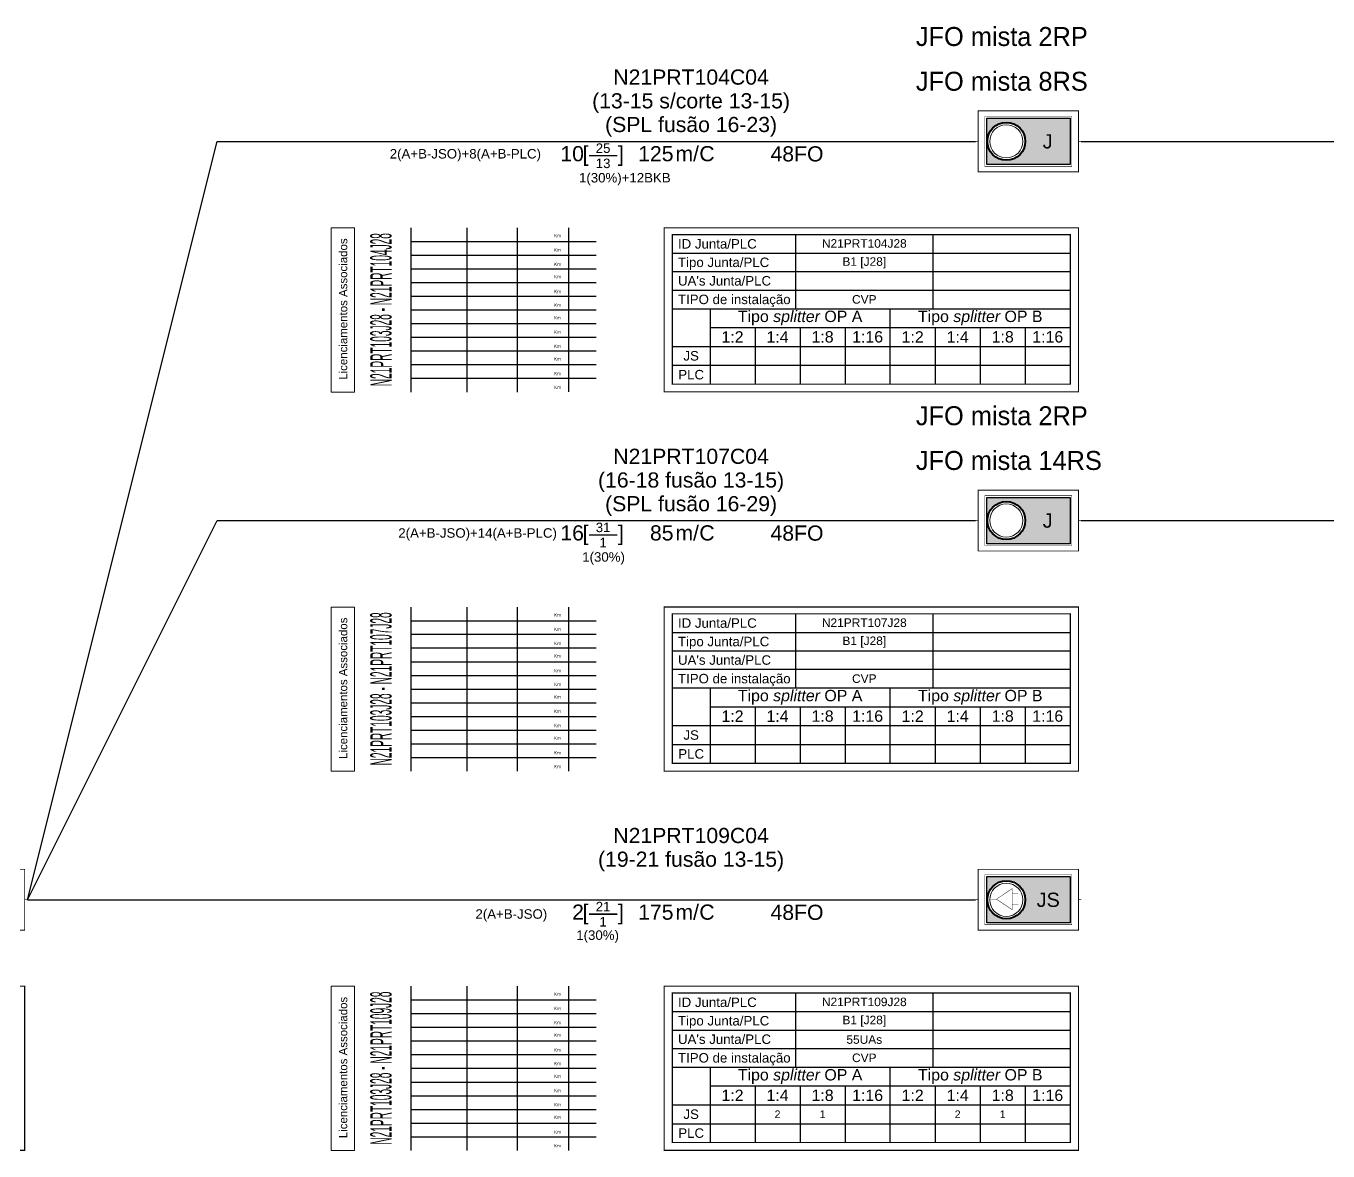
# Model space of a CAD drawing. Header units: metres. Extents: x 288 to 1034, y 827 to 7702.
# Drawn here: x 477.7 to 615, y 7583.1 to 7701.7 of the extents above; entities that cross this region are included whole.
import ezdxf
from ezdxf.enums import TextEntityAlignment as Align

# ---------------------------------------------------------------- set-up
doc = ezdxf.new("R2010")
doc.units = ezdxf.units.M
doc.header["$MEASUREMENT"] = 0
doc.set_wipeout_variables(frame=1)
for name, color, linetype in [('3-PROJ_FTTH_CABO', 7, 'Continuous'), ('3-PROJ_FTTH_JUNTA', 7, 'Continuous'), ('3-PROJ_FTTH_LICENCIAMENTOS', 7, 'Continuous'), ('Ajusa STCE', 7, 'Continuous')]:
    doc.layers.add(name, color=color, linetype=linetype)
doc.styles.add('ARIAL', font='')
doc.styles.get('ARIAL').set_extended_font_data('Arial')

# ---------------------------------------------------------------- blocks, each defined once
blk = doc.blocks.new('*U6')
blk.add_hatch(color=31).paths.add_polyline_path([(9.97, -2.44), (1.18, -2.44), (1.18, 2.44), (9.97, 2.44)])
at = {"color": 7}
for points, const_width in [([(10.86, -3.21), (0.29, -3.21), (0.29, 3.21), (10.86, 3.21)], 0.0929), ([(10.17, -2.63), (0.99, -2.63), (0.99, 2.63), (10.17, 2.63)], 0.0465)]:
    blk.add_lwpolyline(points, close=True, dxfattribs=dict(at, const_width=const_width))
at = {"color": 31}
blk.add_lwpolyline([(9.97, -2.44), (1.18, -2.44), (1.18, 2.44), (9.97, 2.44)], close=True, dxfattribs=at)
at = {"color": 7}
for points, const_width in [([(0.29, 0), (0, 0)], 0.0743), ([(11.15, 0), (10.86, 0)], 0.0743), ([(-40.78, -1.52), (-37.77, -1.52)], 0.15)]:
    blk.add_lwpolyline(points, dxfattribs=dict(at, const_width=const_width))
at = {"color": 7, "ltscale": 0.001}
blk.add_lwpolyline([(10.86, -9.12, 0.12, 0.12, 0), (10.86, -9.12, 0.12, 0.12, 0), (-32.84, -9.12, 0.12, 0.12, 0), (-32.84, -26.43, 0.12, 0.12, 0), (10.86, -26.43, 0.12, 0.12, 0), (10.86, -26.43, 0.12, 0.12, 0), (10.86, -9.12, 0, 0, 0)], format="xyseb", dxfattribs=at)
at = {"color": 7, "ltscale": 0.001, "const_width": 0.12}
blk.add_lwpolyline([(10, -25.61), (10, -25.61), (-31.98, -25.61), (-31.98, -9.84), (10, -9.84), (10, -9.84)], close=True, dxfattribs=at)
at = {"color": 7}
for points in [[(-18.98, -9.84), (-18.98, -17.65)], [(-4.49, -9.84), (-4.49, -17.65)], [(-31.98, -11.79), (10, -11.79)], [(-31.98, -13.74), (10, -13.74)], [(-31.98, -15.69), (10, -15.69)], [(-31.98, -17.65), (10, -17.65)], [(-28, -17.65), (-28, -25.61)], [(-9, -25.61), (-9, -17.65)], [(-28, -19.64), (10, -19.64)], [(-23.25, -19.64), (-23.25, -25.61)], [(-18.5, -19.64), (-18.5, -25.61)], [(-13.75, -19.64), (-13.75, -25.61)], [(-4.25, -19.64), (-4.25, -25.61)], [(0.5, -19.64), (0.5, -25.61)], [(5.25, -19.64), (5.25, -25.61)], [(-31.98, -21.63), (10, -21.63)], [(-31.98, -23.62), (10, -23.62)], [(-31.98, -23.62), (-13.57, -23.62), (10, -23.62)]]:
    blk.add_lwpolyline(points, dxfattribs=at)
at = {"color": 7, "style": 'ARIAL'}
for s, height, p in [('J', 1.5, (7.61, 0)), ('JS', 1, (-29.99, -22.62)), ('PLC', 1, (-29.99, -24.61))]:
    blk.add_text(s, height=height, dxfattribs=at).set_placement(p, align=Align.MIDDLE_CENTER)
blk.add_text('[     ]  ', height=1.6, dxfattribs=at).set_placement((-35.85, -0.5), align=Align.TOP_RIGHT)
for s, p in [('ID Junta/PLC', (-31.38, -10.81)), ('Tipo Junta/PLC', (-31.38, -12.76)), ("UA's Junta/PLC", (-31.38, -14.71)), ('TIPO de instalação', (-31.38, -16.67))]:
    blk.add_text(s, height=1, dxfattribs=at).set_placement(p, align=Align.MIDDLE_LEFT)
at = {"insert": (-31.65, -0.5), "char_height": 1.6, "width": 2.8224, "attachment_point": 1, "style": 'ARIAL'}
blk.add_mtext('m/', dxfattribs=at)
at = {"color": 7, "ltscale": 0.001, "char_height": 1.2, "attachment_point": 5, "style": 'ARIAL'}
for s, insert, width in [('{\\C114;Tipo \\fArial|b0|i1|c0|p34;splitter\\fArial|b0|i0|c0|p34; OP A}', (-18.5, -18.64), 14.6912), ('{\\C10;Tipo \\fArial|b0|i1|c0|p34;splitter\\fArial|b0|i0|c0|p34; OP B}', (0.5, -18.64), 14.6912), ('{\\C114;1:2}', (-25.63, -20.63), 4.1115), ('{\\C114;1:4}', (-20.88, -20.63), 4.1115), ('{\\C114;1:8}', (-16.13, -20.63), 4.1115), ('{\\C114;1:16}', (-11.38, -20.63), 4.1115), ('{\\C10;1:2}', (-6.63, -20.63), 4.1115), ('{\\C10;1:4}', (-1.88, -20.63), 4.1115), ('{\\C10;1:8}', (2.87, -20.63), 4.1115), ('{\\C10;1:16}', (7.62, -20.63), 4.1115)]:
    blk.add_mtext(s, dxfattribs=dict(at, insert=insert, width=width))
at = {"color": 7, "style": 'ARIAL'}
for tag, p in [('ID_CABO', (-30, 5.5)), ('ID_CABO2', (-30, 3)), ('ID_CABO3', (-30, 0.5))]:
    blk.add_attdef(tag, text='', height=1.6, dxfattribs=at).set_placement(p, align=Align.BOTTOM_CENTER)
at = {"color": 7, "lineweight": 0, "style": 'ARIAL'}
blk.add_attdef('FO_ACTIVAS', text='', height=1.6, dxfattribs=at).set_placement((-41.3, -0.5), align=Align.TOP_RIGHT)
for tag, height, p in [('FO_MORTAS', 1, (-39.28, -0.72)), ('FO_RESERVA', 1, (-39.28, -2.32)), ('JUNTA', 0.9, (-11.73, -10.77)), ('TIPO_JUNTA', 0.9, (-11.73, -12.68)), ('INSTALACAO', 0.9, (-11.73, -16.67)), ('NPOL_CVP', 0.9, (2.75, -16.66))]:
    blk.add_attdef(tag, text='', height=height, dxfattribs=at).set_placement(p, align=Align.MIDDLE_CENTER)
at = {"color": 7, "style": 'ARIAL'}
blk.add_attdef('METROS', text='', height=1.6, dxfattribs=at).set_placement((-31.85, -0.5), align=Align.TOP_RIGHT)
for tag, p in [('TIPO_INSTALACAO', (-29.13, -0.5)), ('CAPACIDADE', (-21.62, -0.52))]:
    blk.add_attdef(tag, text='', height=1.6, dxfattribs=at).set_placement(p, align=Align.TOP_LEFT)
at = {"color": 5, "lineweight": 0, "style": 'ARIAL'}
blk.add_attdef('FO_RTR+BKB', text='', height=0.8, dxfattribs=at).set_placement((12.07, -1.2), align=Align.MIDDLE_LEFT)
at = {"color": 4, "lineweight": 0, "style": 'ARIAL'}
blk.add_attdef('ALOCAÇÃO_RDP', text='', height=0.8, dxfattribs=at).set_placement((-0.91, -2.81), align=Align.MIDDLE_RIGHT)
blk.add_attdef('FO_RDP', text='', height=0.8, dxfattribs=at).set_placement((12.06, -2.81), align=Align.MIDDLE_LEFT)
at = {"color": 1, "lineweight": 0, "style": 'ARIAL'}
blk.add_attdef('ALOCAÇÃO_RDS', text='', height=0.8, dxfattribs=at).set_placement((-0.89, -4.35), align=Align.MIDDLE_RIGHT)
blk.add_attdef('FO_RDS', text='', height=0.8, dxfattribs=at).set_placement((12.09, -4.35), align=Align.MIDDLE_LEFT)
at = {"color": 7, "lineweight": 0, "style": 'ARIAL'}
blk.add_attdef('MORADA', text='', height=0.75, dxfattribs=at).set_placement((10.86, -7.21), align=Align.MIDDLE_RIGHT)
at = {"color": 114, "style": 'ARIAL'}
for tag, p in [('(J)1:2_A', (-25.63, -22.62)), ('(J)1:4_A', (-20.88, -22.62)), ('(J)1:8_A', (-16.13, -22.62)), ('(J)1:16_A', (-11.38, -22.62)), ('(P)1:2_A', (-25.63, -24.61)), ('(P)1:4_A', (-20.88, -24.61)), ('(P)1:8_A', (-16.13, -24.61)), ('(P)1:16_A', (-11.38, -24.61))]:
    blk.add_attdef(tag, text='', height=0.8, dxfattribs=at).set_placement(p, align=Align.MIDDLE_CENTER)
at = {"color": 10, "style": 'ARIAL'}
for tag, p in [('(J)1:2_B', (-6.63, -22.62)), ('(J)1:4_B', (-1.88, -22.62)), ('(J)1:8_B', (2.87, -22.62)), ('(J)1:16_B', (7.62, -22.62)), ('(P)1:2_B', (-6.63, -24.61)), ('(P)1:4_B', (-1.88, -24.61)), ('(P)1:8_B', (2.87, -24.61)), ('(P)1:16_B', (7.62, -24.61))]:
    blk.add_attdef(tag, text='', height=0.8, dxfattribs=at).set_placement(p, align=Align.MIDDLE_CENTER)
at = {"color": 7, "lineweight": 0}
blk.add_wipeout([(3.7, -1.95), (3.43, -1.99), (3.09, -2), (2.79, -1.95), (2.57, -1.88), (2.34, -1.78), (2.03, -1.59), (1.77, -1.34), (1.58, -1.1), (1.47, -0.92), (1.35, -0.61), (1.28, -0.33), (1.25, 0), (1.3, 0.42), (1.38, 0.7), (1.51, 0.98), (1.63, 1.17), (1.83, 1.4), (1.98, 1.55), (2.18, 1.69), (2.4, 1.81), (2.69, 1.92), (2.92, 1.97), (3.27, 2), (3.51, 1.99), (3.73, 1.94), (3.98, 1.87), (4.15, 1.79), (4.31, 1.7), (4.51, 1.56), (4.66, 1.42), (4.79, 1.28), (4.96, 1.05), (5.05, 0.88), (5.15, 0.64), (5.21, 0.41), (5.25, 0.11), (5.23, -0.32), (5.19, -0.52), (5.11, -0.74), (4.96, -1.04), (4.78, -1.3), (4.57, -1.51), (4.25, -1.74), (3.96, -1.87)], dxfattribs=at)
at = {"color": 7, "lineweight": 40}
blk.add_circle((3.25, 0), 2, dxfattribs=at)
at = {"color": 7, "lineweight": 0}
blk.add_circle((3.25, 0), 1.75, dxfattribs=at)
blk.add_circle((3.25, 0), 1.75, dxfattribs=at)
blk = doc.blocks.new('Troço Sinoptico')
at = {"color": 7, "lineweight": 0, "style": 'ARIAL'}
for tag, p in [('D1', (-16.57, -9.75)), ('T1', (-10.78, -9.77)), ('E1', (-1.22, -9.77)), ('D2', (-16.57, -11.26))]:
    blk.add_attdef(tag, text='', height=0.631, dxfattribs=at).set_placement(p, align=Align.MIDDLE_CENTER)
blk.add_attdef('XXX1', text='', height=0.631, dxfattribs=at).set_placement((-4.58, -9.81), align=Align.MIDDLE_RIGHT)
at = {"color": 7, "lineweight": 0, "style": 'ARIAL', "flags": 1}
blk.add_attdef('ID', text='', height=0.631, dxfattribs=at).set_placement((-13.98, -27.67), align=Align.MIDDLE_CENTER)
at = {"layer": 'Defpoints', "flags": 1}
blk.add_attdef('TROCO', (-28.25, -8.29), '', height=2.16, dxfattribs=at)
at = {"color": 7}
blk.add_wipeout([(-27.96, -26.44), (-27.96, -9.12), (0, -9.12), (0, -26.43)], dxfattribs=at)
at = {"color": 7, "lineweight": 0}
blk.add_lwpolyline([(-27.96, -26.44), (-25.49, -26.44), (-25.49, -9.12), (-27.96, -9.12)], close=True, dxfattribs=at)
at = {"color": 7}
for points in [[(-19.54, -9.12), (-19.54, -26.44)], [(-13.66, -9.12), (-13.66, -17.78)], [(-8.33, -9.12), (-8.33, -17.78)], [(-2.94, -9.12), (-2.94, -17.77)], [(-19.54, -10.56), (0, -10.56)], [(-19.54, -12), (0, -12)], [(-19.54, -13.44), (0, -13.44)], [(-19.54, -14.89), (0, -14.89)], [(-19.54, -16.33), (0, -16.33)], [(-19.54, -17.77), (0, -17.77)], [(-13.66, -17.78), (-13.66, -26.44)], [(-8.33, -17.78), (-8.33, -26.44)], [(-2.94, -17.78), (-2.94, -26.43)], [(-19.54, -19.23), (0, -19.23)], [(-19.54, -20.67), (0, -20.67)], [(-19.54, -22.11), (0, -22.11)], [(-19.54, -23.55), (0, -23.55)], [(-19.54, -24.99), (0, -24.99)]]:
    blk.add_lwpolyline(points, dxfattribs=at)
at = {"color": 7, "lineweight": 0, "true_color": 0xffffff, "insert": (-26.69, -17.69), "char_height": 0.865, "width": 17.7947, "attachment_point": 5, "rotation": 90, "style": 'ARIAL'}
blk.add_mtext('Licenciamentos Associados', dxfattribs=at)
at = {"color": 7, "lineweight": 0, "char_height": 0.355, "width": 6.2282, "attachment_point": 2, "style": 'ARIAL'}
for insert in [(-4.09, -9.77), (-4.1, -11.28), (-4.09, -12.78), (-4.09, -14.1), (-4.09, -15.66), (-4.09, -17.1), (-4.1, -18.43), (-4.1, -19.94), (-4.1, -21.44), (-4.1, -22.77), (-4.09, -24.32), (-4.09, -25.77)]:
    blk.add_mtext('Km', dxfattribs=dict(at, insert=insert))
at = {"color": 7, "lineweight": 0, "style": 'ARIAL', "width": 0.580821}
blk.add_attdef('ORIGEM-DESTINO', text='', height=2.25, rotation=90, dxfattribs=at).set_placement((-21.59, -25.83), (-21.59, -9.68), align=Align.FIT)
at = {"color": 7, "lineweight": 0, "style": 'ARIAL'}
for tag, p in [('T2', (-10.78, -11.28)), ('E2', (-1.22, -11.3)), ('D3', (-16.57, -12.76)), ('T3', (-10.78, -12.77)), ('E3', (-1.22, -12.78)), ('D4', (-16.57, -14.09)), ('T4', (-10.78, -14.1)), ('E4', (-1.22, -14.1)), ('D5', (-16.57, -15.64)), ('T5', (-10.78, -15.65)), ('E5', (-1.22, -15.65)), ('D6', (-16.57, -17.08)), ('T6', (-10.78, -17.09)), ('E6', (-1.22, -17.09)), ('D7', (-16.57, -18.42)), ('T7', (-10.78, -18.43)), ('E7', (-1.22, -18.43)), ('D8', (-16.57, -19.93)), ('T8', (-10.79, -19.94)), ('E8', (-1.22, -19.97)), ('D9', (-16.57, -21.42)), ('T9', (-10.79, -21.44)), ('E9', (-1.22, -21.45)), ('D10', (-16.57, -22.75)), ('T10', (-10.78, -22.77)), ('E10', (-1.22, -22.77)), ('D11', (-16.57, -24.3)), ('T11', (-10.79, -24.31)), ('E11', (-1.22, -24.31)), ('D12', (-16.57, -25.74)), ('T12', (-10.79, -25.76)), ('E12', (-1.22, -25.76))]:
    blk.add_attdef(tag, text='', height=0.631, dxfattribs=at).set_placement(p, align=Align.MIDDLE_CENTER)
for tag, p in [('XXX2', (-4.59, -11.32)), ('XXX3', (-4.58, -12.81)), ('XXX4', (-4.59, -14.14)), ('XXX5', (-4.58, -15.69)), ('XXX6', (-4.58, -17.13)), ('XXX7', (-4.59, -18.47)), ('XXX8', (-4.59, -19.98)), ('XXX9', (-4.59, -21.48)), ('XXX10', (-4.59, -22.81)), ('XXX11', (-4.58, -24.35)), ('XXX12', (-4.58, -25.8))]:
    blk.add_attdef(tag, text='', height=0.631, dxfattribs=at).set_placement(p, align=Align.MIDDLE_RIGHT)
at = {"layer": 'Defpoints', "flags": 1}
blk.add_attdef('GAMA', (-13.98, -8.55), '', height=2.16, dxfattribs=at)
blk = doc.blocks.new('*U45')
blk.add_hatch(color=31).paths.add_polyline_path([(9.97, -2.44), (1.18, -2.44), (1.18, 2.44), (9.97, 2.44)])
at = {"color": 7}
for points, const_width in [([(10.86, -3.21), (0.29, -3.21), (0.29, 3.21), (10.86, 3.21)], 0.0929), ([(10.17, -2.63), (0.99, -2.63), (0.99, 2.63), (10.17, 2.63)], 0.0465)]:
    blk.add_lwpolyline(points, close=True, dxfattribs=dict(at, const_width=const_width))
at = {"color": 31}
blk.add_lwpolyline([(9.97, -2.44), (1.18, -2.44), (1.18, 2.44), (9.97, 2.44)], close=True, dxfattribs=at)
at = {"color": 7}
for points, const_width in [([(0.29, 0), (0, 0)], 0.0743), ([(11.15, 0), (10.86, 0)], 0.0743), ([(-40.78, -1.52), (-37.77, -1.52)], 0.15)]:
    blk.add_lwpolyline(points, dxfattribs=dict(at, const_width=const_width))
at = {"color": 7, "ltscale": 0.001}
blk.add_lwpolyline([(10.86, -9.12, 0.12, 0.12, 0), (10.86, -9.12, 0.12, 0.12, 0), (-32.84, -9.12, 0.12, 0.12, 0), (-32.84, -26.43, 0.12, 0.12, 0), (10.86, -26.43, 0.12, 0.12, 0), (10.86, -26.43, 0.12, 0.12, 0), (10.86, -9.12, 0, 0, 0)], format="xyseb", dxfattribs=at)
at = {"color": 7, "ltscale": 0.001, "const_width": 0.12}
blk.add_lwpolyline([(10, -25.61), (10, -25.61), (-31.98, -25.61), (-31.98, -9.84), (10, -9.84), (10, -9.84)], close=True, dxfattribs=at)
at = {"color": 7}
for points in [[(-18.98, -9.84), (-18.98, -17.65)], [(-4.49, -9.84), (-4.49, -17.65)], [(-31.98, -11.79), (10, -11.79)], [(-31.98, -13.74), (10, -13.74)], [(-31.98, -15.69), (10, -15.69)], [(-31.98, -17.65), (10, -17.65)], [(-28, -17.65), (-28, -25.61)], [(-9, -25.61), (-9, -17.65)], [(-28, -19.64), (10, -19.64)], [(-23.25, -19.64), (-23.25, -25.61)], [(-18.5, -19.64), (-18.5, -25.61)], [(-13.75, -19.64), (-13.75, -25.61)], [(-4.25, -19.64), (-4.25, -25.61)], [(0.5, -19.64), (0.5, -25.61)], [(5.25, -19.64), (5.25, -25.61)], [(-31.98, -21.63), (10, -21.63)], [(-31.98, -23.62), (10, -23.62)], [(-31.98, -23.62), (-13.57, -23.62), (10, -23.62)]]:
    blk.add_lwpolyline(points, dxfattribs=at)
at = {"color": 7, "style": 'ARIAL'}
for s, height, p in [('JS', 1.5, (7.67, 0)), ('JS', 1, (-29.99, -22.62)), ('PLC', 1, (-29.99, -24.61))]:
    blk.add_text(s, height=height, dxfattribs=at).set_placement(p, align=Align.MIDDLE_CENTER)
blk.add_text('[     ]  ', height=1.6, dxfattribs=at).set_placement((-35.85, -0.5), align=Align.TOP_RIGHT)
for s, p in [('ID Junta/PLC', (-31.38, -10.81)), ('Tipo Junta/PLC', (-31.38, -12.76)), ("UA's Junta/PLC", (-31.38, -14.71)), ('TIPO de instalação', (-31.38, -16.67))]:
    blk.add_text(s, height=1, dxfattribs=at).set_placement(p, align=Align.MIDDLE_LEFT)
at = {"insert": (-31.65, -0.5), "char_height": 1.6, "width": 2.8224, "attachment_point": 1, "style": 'ARIAL'}
blk.add_mtext('m/', dxfattribs=at)
at = {"color": 7, "ltscale": 0.001, "char_height": 1.2, "attachment_point": 5, "style": 'ARIAL'}
for s, insert, width in [('{\\C114;Tipo \\fArial|b0|i1|c0|p34;splitter\\fArial|b0|i0|c0|p34; OP A}', (-18.5, -18.64), 14.6912), ('{\\C10;Tipo \\fArial|b0|i1|c0|p34;splitter\\fArial|b0|i0|c0|p34; OP B}', (0.5, -18.64), 14.6912), ('{\\C114;1:2}', (-25.63, -20.63), 4.1115), ('{\\C114;1:4}', (-20.88, -20.63), 4.1115), ('{\\C114;1:8}', (-16.13, -20.63), 4.1115), ('{\\C114;1:16}', (-11.38, -20.63), 4.1115), ('{\\C10;1:2}', (-6.63, -20.63), 4.1115), ('{\\C10;1:4}', (-1.88, -20.63), 4.1115), ('{\\C10;1:8}', (2.87, -20.63), 4.1115), ('{\\C10;1:16}', (7.62, -20.63), 4.1115)]:
    blk.add_mtext(s, dxfattribs=dict(at, insert=insert, width=width))
at = {"color": 7, "style": 'ARIAL'}
for tag, p in [('ID_CABO', (-30, 5.5)), ('ID_CABO2', (-30, 3)), ('ID_CABO3', (-30, 0.5))]:
    blk.add_attdef(tag, text='', height=1.6, dxfattribs=at).set_placement(p, align=Align.BOTTOM_CENTER)
at = {"color": 7, "lineweight": 0, "style": 'ARIAL'}
blk.add_attdef('FO_ACTIVAS', text='', height=1.6, dxfattribs=at).set_placement((-41.3, -0.5), align=Align.TOP_RIGHT)
for tag, height, p in [('FO_MORTAS', 1, (-39.28, -0.72)), ('FO_RESERVA', 1, (-39.28, -2.32)), ('JUNTA', 0.9, (-11.73, -10.77)), ('TIPO_JUNTA', 0.9, (-11.73, -12.68)), ('UA_JUNTA', 0.9, (-11.73, -14.74)), ('INSTALACAO', 0.9, (-11.73, -16.67)), ('NPOL_CVP', 0.9, (2.75, -16.66))]:
    blk.add_attdef(tag, text='', height=height, dxfattribs=at).set_placement(p, align=Align.MIDDLE_CENTER)
at = {"color": 7, "style": 'ARIAL'}
blk.add_attdef('METROS', text='', height=1.6, dxfattribs=at).set_placement((-31.85, -0.5), align=Align.TOP_RIGHT)
for tag, p in [('TIPO_INSTALACAO', (-29.13, -0.5)), ('CAPACIDADE', (-21.62, -0.52))]:
    blk.add_attdef(tag, text='', height=1.6, dxfattribs=at).set_placement(p, align=Align.TOP_LEFT)
at = {"color": 5, "lineweight": 0, "style": 'ARIAL'}
blk.add_attdef('FO_RTR+BKB', text='', height=0.8, dxfattribs=at).set_placement((12.07, -1.2), align=Align.MIDDLE_LEFT)
at = {"color": 4, "lineweight": 0, "style": 'ARIAL'}
blk.add_attdef('ALOCAÇÃO_RDP', text='', height=0.8, dxfattribs=at).set_placement((-0.91, -2.81), align=Align.MIDDLE_RIGHT)
blk.add_attdef('FO_RDP', text='', height=0.8, dxfattribs=at).set_placement((12.06, -2.81), align=Align.MIDDLE_LEFT)
at = {"color": 1, "lineweight": 0, "style": 'ARIAL'}
blk.add_attdef('ALOCAÇÃO_RDS', text='', height=0.8, dxfattribs=at).set_placement((-0.89, -4.35), align=Align.MIDDLE_RIGHT)
blk.add_attdef('FO_RDS', text='', height=0.8, dxfattribs=at).set_placement((12.09, -4.35), align=Align.MIDDLE_LEFT)
at = {"color": 7, "lineweight": 0, "style": 'ARIAL'}
blk.add_attdef('MORADA', text='', height=0.75, dxfattribs=at).set_placement((10.86, -7.21), align=Align.MIDDLE_RIGHT)
at = {"color": 114, "style": 'ARIAL'}
for tag, p in [('(J)1:2_A', (-25.63, -22.62)), ('(J)1:4_A', (-20.88, -22.62)), ('(J)1:8_A', (-16.13, -22.62)), ('(J)1:16_A', (-11.38, -22.62)), ('(P)1:2_A', (-25.63, -24.61)), ('(P)1:4_A', (-20.88, -24.61)), ('(P)1:8_A', (-16.13, -24.61)), ('(P)1:16_A', (-11.38, -24.61))]:
    blk.add_attdef(tag, text='', height=0.8, dxfattribs=at).set_placement(p, align=Align.MIDDLE_CENTER)
at = {"color": 10, "style": 'ARIAL'}
for tag, p in [('(J)1:2_B', (-6.63, -22.62)), ('(J)1:4_B', (-1.88, -22.62)), ('(J)1:8_B', (2.87, -22.62)), ('(J)1:16_B', (7.62, -22.62)), ('(P)1:2_B', (-6.63, -24.61)), ('(P)1:4_B', (-1.88, -24.61)), ('(P)1:8_B', (2.87, -24.61)), ('(P)1:16_B', (7.62, -24.61))]:
    blk.add_attdef(tag, text='', height=0.8, dxfattribs=at).set_placement(p, align=Align.MIDDLE_CENTER)
at = {"color": 7, "lineweight": 0}
blk.add_wipeout([(3.7, -1.95), (3.43, -1.99), (3.09, -2), (2.79, -1.95), (2.57, -1.88), (2.34, -1.78), (2.03, -1.59), (1.77, -1.34), (1.58, -1.1), (1.47, -0.92), (1.35, -0.61), (1.28, -0.33), (1.25, 0), (1.3, 0.42), (1.38, 0.7), (1.51, 0.98), (1.63, 1.17), (1.83, 1.4), (1.98, 1.55), (2.18, 1.69), (2.4, 1.81), (2.69, 1.92), (2.92, 1.97), (3.27, 2), (3.51, 1.99), (3.73, 1.94), (3.98, 1.87), (4.15, 1.79), (4.31, 1.7), (4.51, 1.56), (4.66, 1.42), (4.79, 1.28), (4.96, 1.05), (5.05, 0.88), (5.15, 0.64), (5.21, 0.41), (5.25, 0.11), (5.23, -0.32), (5.19, -0.52), (5.11, -0.74), (4.96, -1.04), (4.78, -1.3), (4.57, -1.51), (4.25, -1.74), (3.96, -1.87)], dxfattribs=at)
at = {"color": 7, "const_width": 0.0465}
for points in [[(1.63, 0.06), (2.2, 0.06)], [(3.87, 0.62), (4.5, 0.62)], [(3.87, -0.49), (4.5, -0.49)]]:
    blk.add_lwpolyline(points, dxfattribs=at)
blk.add_lwpolyline([(2.2, 0.06), (3.87, -1.05), (3.87, 1.18)], close=True, dxfattribs=at)
at = {"color": 7, "lineweight": 40}
blk.add_circle((3.25, 0), 2, dxfattribs=at)
at = {"color": 7, "lineweight": 0}
blk.add_circle((3.25, 0), 1.75, dxfattribs=at)
blk.add_circle((3.25, 0), 1.75, dxfattribs=at)
blk = doc.blocks.new('*U46')
blk.add_hatch(color=31).paths.add_polyline_path([(9.97, -2.44), (1.18, -2.44), (1.18, 2.44), (9.97, 2.44)])
at = {"color": 7}
for points, const_width in [([(10.86, -3.21), (0.29, -3.21), (0.29, 3.21), (10.86, 3.21)], 0.0929), ([(10.17, -2.63), (0.99, -2.63), (0.99, 2.63), (10.17, 2.63)], 0.0465)]:
    blk.add_lwpolyline(points, close=True, dxfattribs=dict(at, const_width=const_width))
at = {"color": 31}
blk.add_lwpolyline([(9.97, -2.44), (1.18, -2.44), (1.18, 2.44), (9.97, 2.44)], close=True, dxfattribs=at)
at = {"color": 7}
for points, const_width in [([(0.29, 0), (0, 0)], 0.0743), ([(11.15, 0), (10.86, 0)], 0.0743), ([(-40.78, -1.52), (-37.77, -1.52)], 0.15)]:
    blk.add_lwpolyline(points, dxfattribs=dict(at, const_width=const_width))
at = {"color": 7, "ltscale": 0.001}
blk.add_lwpolyline([(10.86, -9.12, 0.12, 0.12, 0), (10.86, -9.12, 0.12, 0.12, 0), (-32.84, -9.12, 0.12, 0.12, 0), (-32.84, -26.43, 0.12, 0.12, 0), (10.86, -26.43, 0.12, 0.12, 0), (10.86, -26.43, 0.12, 0.12, 0), (10.86, -9.12, 0, 0, 0)], format="xyseb", dxfattribs=at)
at = {"color": 7, "ltscale": 0.001, "const_width": 0.12}
blk.add_lwpolyline([(10, -25.61), (10, -25.61), (-31.98, -25.61), (-31.98, -9.84), (10, -9.84), (10, -9.84)], close=True, dxfattribs=at)
at = {"color": 7}
for points in [[(-18.98, -9.84), (-18.98, -17.65)], [(-4.49, -9.84), (-4.49, -17.65)], [(-31.98, -11.79), (10, -11.79)], [(-31.98, -13.74), (10, -13.74)], [(-31.98, -15.69), (10, -15.69)], [(-31.98, -17.65), (10, -17.65)], [(-28, -17.65), (-28, -25.61)], [(-9, -25.61), (-9, -17.65)], [(-28, -19.64), (10, -19.64)], [(-23.25, -19.64), (-23.25, -25.61)], [(-18.5, -19.64), (-18.5, -25.61)], [(-13.75, -19.64), (-13.75, -25.61)], [(-4.25, -19.64), (-4.25, -25.61)], [(0.5, -19.64), (0.5, -25.61)], [(5.25, -19.64), (5.25, -25.61)], [(-31.98, -21.63), (10, -21.63)], [(-31.98, -23.62), (10, -23.62)], [(-31.98, -23.62), (-13.57, -23.62), (10, -23.62)]]:
    blk.add_lwpolyline(points, dxfattribs=at)
at = {"color": 7, "style": 'ARIAL'}
for s, height, p in [('JS', 1.5, (7.67, 0)), ('JS', 1, (-29.99, -22.62)), ('PLC', 1, (-29.99, -24.61))]:
    blk.add_text(s, height=height, dxfattribs=at).set_placement(p, align=Align.MIDDLE_CENTER)
blk.add_text('[     ]  ', height=1.6, dxfattribs=at).set_placement((-35.85, -0.5), align=Align.TOP_RIGHT)
for s, p in [('ID Junta/PLC', (-31.38, -10.81)), ('Tipo Junta/PLC', (-31.38, -12.76)), ("UA's Junta/PLC", (-31.38, -14.71)), ('TIPO de instalação', (-31.38, -16.67))]:
    blk.add_text(s, height=1, dxfattribs=at).set_placement(p, align=Align.MIDDLE_LEFT)
at = {"insert": (-31.65, -0.5), "char_height": 1.6, "width": 2.8224, "attachment_point": 1, "style": 'ARIAL'}
blk.add_mtext('m/', dxfattribs=at)
at = {"color": 7, "ltscale": 0.001, "char_height": 1.2, "attachment_point": 5, "style": 'ARIAL'}
for s, insert, width in [('{\\C114;Tipo \\fArial|b0|i1|c0|p34;splitter\\fArial|b0|i0|c0|p34; OP A}', (-18.5, -18.64), 14.6912), ('{\\C10;Tipo \\fArial|b0|i1|c0|p34;splitter\\fArial|b0|i0|c0|p34; OP B}', (0.5, -18.64), 14.6912), ('{\\C114;1:2}', (-25.63, -20.63), 4.1115), ('{\\C114;1:4}', (-20.88, -20.63), 4.1115), ('{\\C114;1:8}', (-16.13, -20.63), 4.1115), ('{\\C114;1:16}', (-11.38, -20.63), 4.1115), ('{\\C10;1:2}', (-6.63, -20.63), 4.1115), ('{\\C10;1:4}', (-1.88, -20.63), 4.1115), ('{\\C10;1:8}', (2.87, -20.63), 4.1115), ('{\\C10;1:16}', (7.62, -20.63), 4.1115)]:
    blk.add_mtext(s, dxfattribs=dict(at, insert=insert, width=width))
at = {"color": 7, "style": 'ARIAL'}
for tag, p in [('ID_CABO', (-30, 5.5)), ('ID_CABO2', (-30, 3)), ('ID_CABO3', (-30, 0.5))]:
    blk.add_attdef(tag, text='', height=1.6, dxfattribs=at).set_placement(p, align=Align.BOTTOM_CENTER)
at = {"color": 7, "lineweight": 0, "style": 'ARIAL'}
blk.add_attdef('FO_ACTIVAS', text='', height=1.6, dxfattribs=at).set_placement((-41.3, -0.5), align=Align.TOP_RIGHT)
for tag, height, p in [('FO_MORTAS', 1, (-39.28, -0.72)), ('FO_RESERVA', 1, (-39.28, -2.32)), ('JUNTA', 0.9, (-11.73, -10.77)), ('TIPO_JUNTA', 0.9, (-11.73, -12.68)), ('UA_JUNTA', 0.9, (-11.73, -14.74)), ('INSTALACAO', 0.9, (-11.73, -16.67)), ('NPOL_CVP', 0.9, (2.75, -16.66))]:
    blk.add_attdef(tag, text='', height=height, dxfattribs=at).set_placement(p, align=Align.MIDDLE_CENTER)
at = {"color": 7, "style": 'ARIAL'}
blk.add_attdef('METROS', text='', height=1.6, dxfattribs=at).set_placement((-31.85, -0.5), align=Align.TOP_RIGHT)
for tag, p in [('TIPO_INSTALACAO', (-29.13, -0.5)), ('CAPACIDADE', (-21.62, -0.52))]:
    blk.add_attdef(tag, text='', height=1.6, dxfattribs=at).set_placement(p, align=Align.TOP_LEFT)
at = {"color": 5, "lineweight": 0, "style": 'ARIAL'}
blk.add_attdef('FO_RTR+BKB', text='', height=0.8, dxfattribs=at).set_placement((12.07, -1.2), align=Align.MIDDLE_LEFT)
at = {"color": 4, "lineweight": 0, "style": 'ARIAL'}
blk.add_attdef('ALOCAÇÃO_RDP', text='', height=0.8, dxfattribs=at).set_placement((-0.91, -2.81), align=Align.MIDDLE_RIGHT)
blk.add_attdef('FO_RDP', text='', height=0.8, dxfattribs=at).set_placement((12.06, -2.81), align=Align.MIDDLE_LEFT)
at = {"color": 1, "lineweight": 0, "style": 'ARIAL'}
blk.add_attdef('ALOCAÇÃO_RDS', text='', height=0.8, dxfattribs=at).set_placement((-0.89, -4.35), align=Align.MIDDLE_RIGHT)
blk.add_attdef('FO_RDS', text='', height=0.8, dxfattribs=at).set_placement((12.09, -4.35), align=Align.MIDDLE_LEFT)
at = {"color": 7, "lineweight": 0, "style": 'ARIAL'}
blk.add_attdef('MORADA', text='', height=0.75, dxfattribs=at).set_placement((10.86, -7.21), align=Align.MIDDLE_RIGHT)
at = {"color": 114, "style": 'ARIAL'}
for tag, p in [('(J)1:2_A', (-25.63, -22.62)), ('(J)1:4_A', (-20.88, -22.62)), ('(J)1:8_A', (-16.13, -22.62)), ('(J)1:16_A', (-11.38, -22.62)), ('(P)1:2_A', (-25.63, -24.61)), ('(P)1:4_A', (-20.88, -24.61)), ('(P)1:8_A', (-16.13, -24.61)), ('(P)1:16_A', (-11.38, -24.61))]:
    blk.add_attdef(tag, text='', height=0.8, dxfattribs=at).set_placement(p, align=Align.MIDDLE_CENTER)
at = {"color": 10, "style": 'ARIAL'}
for tag, p in [('(J)1:2_B', (-6.63, -22.62)), ('(J)1:4_B', (-1.88, -22.62)), ('(J)1:8_B', (2.87, -22.62)), ('(J)1:16_B', (7.62, -22.62)), ('(P)1:2_B', (-6.63, -24.61)), ('(P)1:4_B', (-1.88, -24.61)), ('(P)1:8_B', (2.87, -24.61)), ('(P)1:16_B', (7.62, -24.61))]:
    blk.add_attdef(tag, text='', height=0.8, dxfattribs=at).set_placement(p, align=Align.MIDDLE_CENTER)
at = {"color": 7, "lineweight": 0}
blk.add_wipeout([(3.7, -1.95), (3.43, -1.99), (3.09, -2), (2.79, -1.95), (2.57, -1.88), (2.34, -1.78), (2.03, -1.59), (1.77, -1.34), (1.58, -1.1), (1.47, -0.92), (1.35, -0.61), (1.28, -0.33), (1.25, 0), (1.3, 0.42), (1.38, 0.7), (1.51, 0.98), (1.63, 1.17), (1.83, 1.4), (1.98, 1.55), (2.18, 1.69), (2.4, 1.81), (2.69, 1.92), (2.92, 1.97), (3.27, 2), (3.51, 1.99), (3.73, 1.94), (3.98, 1.87), (4.15, 1.79), (4.31, 1.7), (4.51, 1.56), (4.66, 1.42), (4.79, 1.28), (4.96, 1.05), (5.05, 0.88), (5.15, 0.64), (5.21, 0.41), (5.25, 0.11), (5.23, -0.32), (5.19, -0.52), (5.11, -0.74), (4.96, -1.04), (4.78, -1.3), (4.57, -1.51), (4.25, -1.74), (3.96, -1.87)], dxfattribs=at)
at = {"color": 7, "const_width": 0.0465}
for points in [[(1.63, 0.06), (2.2, 0.06)], [(3.87, 0.62), (4.5, 0.62)], [(3.87, -0.49), (4.5, -0.49)]]:
    blk.add_lwpolyline(points, dxfattribs=at)
blk.add_lwpolyline([(2.2, 0.06), (3.87, -1.05), (3.87, 1.18)], close=True, dxfattribs=at)
at = {"color": 7, "lineweight": 40}
blk.add_circle((3.25, 0), 2, dxfattribs=at)
at = {"color": 7, "lineweight": 0}
blk.add_circle((3.25, 0), 1.75, dxfattribs=at)
blk.add_circle((3.25, 0), 1.75, dxfattribs=at)
blk = doc.blocks.new('*U54')
blk.add_hatch(color=31).paths.add_polyline_path([(9.97, -2.44), (1.18, -2.44), (1.18, 2.44), (9.97, 2.44)])
at = {"color": 7}
for points, const_width in [([(10.86, -3.21), (0.29, -3.21), (0.29, 3.21), (10.86, 3.21)], 0.0929), ([(10.17, -2.63), (0.99, -2.63), (0.99, 2.63), (10.17, 2.63)], 0.0465)]:
    blk.add_lwpolyline(points, close=True, dxfattribs=dict(at, const_width=const_width))
at = {"color": 31}
blk.add_lwpolyline([(9.97, -2.44), (1.18, -2.44), (1.18, 2.44), (9.97, 2.44)], close=True, dxfattribs=at)
at = {"color": 7}
for points, const_width in [([(0.29, 0), (0, 0)], 0.0743), ([(11.15, 0), (10.86, 0)], 0.0743), ([(-40.78, -1.52), (-37.77, -1.52)], 0.15)]:
    blk.add_lwpolyline(points, dxfattribs=dict(at, const_width=const_width))
at = {"color": 7, "ltscale": 0.001}
blk.add_lwpolyline([(10.86, -9.12, 0.12, 0.12, 0), (10.86, -9.12, 0.12, 0.12, 0), (-32.84, -9.12, 0.12, 0.12, 0), (-32.84, -26.43, 0.12, 0.12, 0), (10.86, -26.43, 0.12, 0.12, 0), (10.86, -26.43, 0.12, 0.12, 0), (10.86, -9.12, 0, 0, 0)], format="xyseb", dxfattribs=at)
at = {"color": 7, "ltscale": 0.001, "const_width": 0.12}
blk.add_lwpolyline([(10, -25.61), (10, -25.61), (-31.98, -25.61), (-31.98, -9.84), (10, -9.84), (10, -9.84)], close=True, dxfattribs=at)
at = {"color": 7}
for points in [[(-18.98, -9.84), (-18.98, -17.65)], [(-4.49, -9.84), (-4.49, -17.65)], [(-31.98, -11.79), (10, -11.79)], [(-31.98, -13.74), (10, -13.74)], [(-31.98, -15.69), (10, -15.69)], [(-31.98, -17.65), (10, -17.65)], [(-28, -17.65), (-28, -25.61)], [(-9, -25.61), (-9, -17.65)], [(-28, -19.64), (10, -19.64)], [(-23.25, -19.64), (-23.25, -25.61)], [(-18.5, -19.64), (-18.5, -25.61)], [(-13.75, -19.64), (-13.75, -25.61)], [(-4.25, -19.64), (-4.25, -25.61)], [(0.5, -19.64), (0.5, -25.61)], [(5.25, -19.64), (5.25, -25.61)], [(-31.98, -21.63), (10, -21.63)], [(-31.98, -23.62), (10, -23.62)], [(-31.98, -23.62), (-13.57, -23.62), (10, -23.62)]]:
    blk.add_lwpolyline(points, dxfattribs=at)
at = {"color": 7, "style": 'ARIAL'}
for s, height, p in [('J', 1.5, (7.61, 0)), ('JS', 1, (-29.99, -22.62)), ('PLC', 1, (-29.99, -24.61))]:
    blk.add_text(s, height=height, dxfattribs=at).set_placement(p, align=Align.MIDDLE_CENTER)
blk.add_text('[     ]  ', height=1.6, dxfattribs=at).set_placement((-35.85, -0.5), align=Align.TOP_RIGHT)
for s, p in [('ID Junta/PLC', (-31.38, -10.81)), ('Tipo Junta/PLC', (-31.38, -12.76)), ("UA's Junta/PLC", (-31.38, -14.71)), ('TIPO de instalação', (-31.38, -16.67))]:
    blk.add_text(s, height=1, dxfattribs=at).set_placement(p, align=Align.MIDDLE_LEFT)
at = {"insert": (-31.65, -0.5), "char_height": 1.6, "width": 2.8224, "attachment_point": 1, "style": 'ARIAL'}
blk.add_mtext('m/', dxfattribs=at)
at = {"color": 7, "ltscale": 0.001, "char_height": 1.2, "attachment_point": 5, "style": 'ARIAL'}
for s, insert, width in [('{\\C114;Tipo \\fArial|b0|i1|c0|p34;splitter\\fArial|b0|i0|c0|p34; OP A}', (-18.5, -18.64), 14.6912), ('{\\C10;Tipo \\fArial|b0|i1|c0|p34;splitter\\fArial|b0|i0|c0|p34; OP B}', (0.5, -18.64), 14.6912), ('{\\C114;1:2}', (-25.63, -20.63), 4.1115), ('{\\C114;1:4}', (-20.88, -20.63), 4.1115), ('{\\C114;1:8}', (-16.13, -20.63), 4.1115), ('{\\C114;1:16}', (-11.38, -20.63), 4.1115), ('{\\C10;1:2}', (-6.63, -20.63), 4.1115), ('{\\C10;1:4}', (-1.88, -20.63), 4.1115), ('{\\C10;1:8}', (2.87, -20.63), 4.1115), ('{\\C10;1:16}', (7.62, -20.63), 4.1115)]:
    blk.add_mtext(s, dxfattribs=dict(at, insert=insert, width=width))
at = {"color": 7, "style": 'ARIAL'}
for tag, p in [('ID_CABO', (-30, 5.5)), ('ID_CABO2', (-30, 3)), ('ID_CABO3', (-30, 0.5))]:
    blk.add_attdef(tag, text='', height=1.6, dxfattribs=at).set_placement(p, align=Align.BOTTOM_CENTER)
at = {"color": 7, "lineweight": 0, "style": 'ARIAL'}
blk.add_attdef('FO_ACTIVAS', text='', height=1.6, dxfattribs=at).set_placement((-41.3, -0.5), align=Align.TOP_RIGHT)
for tag, height, p in [('FO_MORTAS', 1, (-39.28, -0.72)), ('FO_RESERVA', 1, (-39.28, -2.32)), ('JUNTA', 0.9, (-11.73, -10.77)), ('TIPO_JUNTA', 0.9, (-11.73, -12.68)), ('INSTALACAO', 0.9, (-11.73, -16.67)), ('NPOL_CVP', 0.9, (2.75, -16.66))]:
    blk.add_attdef(tag, text='', height=height, dxfattribs=at).set_placement(p, align=Align.MIDDLE_CENTER)
at = {"color": 7, "style": 'ARIAL'}
blk.add_attdef('METROS', text='', height=1.6, dxfattribs=at).set_placement((-31.85, -0.5), align=Align.TOP_RIGHT)
for tag, p in [('TIPO_INSTALACAO', (-29.13, -0.5)), ('CAPACIDADE', (-21.62, -0.52))]:
    blk.add_attdef(tag, text='', height=1.6, dxfattribs=at).set_placement(p, align=Align.TOP_LEFT)
at = {"color": 5, "lineweight": 0, "style": 'ARIAL'}
blk.add_attdef('FO_RTR+BKB', text='', height=0.8, dxfattribs=at).set_placement((12.07, -1.2), align=Align.MIDDLE_LEFT)
at = {"color": 4, "lineweight": 0, "style": 'ARIAL'}
blk.add_attdef('ALOCAÇÃO_RDP', text='', height=0.8, dxfattribs=at).set_placement((-0.91, -2.81), align=Align.MIDDLE_RIGHT)
blk.add_attdef('FO_RDP', text='', height=0.8, dxfattribs=at).set_placement((12.06, -2.81), align=Align.MIDDLE_LEFT)
at = {"color": 1, "lineweight": 0, "style": 'ARIAL'}
blk.add_attdef('ALOCAÇÃO_RDS', text='', height=0.8, dxfattribs=at).set_placement((-0.89, -4.35), align=Align.MIDDLE_RIGHT)
blk.add_attdef('FO_RDS', text='', height=0.8, dxfattribs=at).set_placement((12.09, -4.35), align=Align.MIDDLE_LEFT)
at = {"color": 7, "lineweight": 0, "style": 'ARIAL'}
blk.add_attdef('MORADA', text='', height=0.75, dxfattribs=at).set_placement((10.86, -7.21), align=Align.MIDDLE_RIGHT)
at = {"color": 114, "style": 'ARIAL'}
for tag, p in [('(J)1:2_A', (-25.63, -22.62)), ('(J)1:4_A', (-20.88, -22.62)), ('(J)1:8_A', (-16.13, -22.62)), ('(J)1:16_A', (-11.38, -22.62)), ('(P)1:2_A', (-25.63, -24.61)), ('(P)1:4_A', (-20.88, -24.61)), ('(P)1:8_A', (-16.13, -24.61)), ('(P)1:16_A', (-11.38, -24.61))]:
    blk.add_attdef(tag, text='', height=0.8, dxfattribs=at).set_placement(p, align=Align.MIDDLE_CENTER)
at = {"color": 10, "style": 'ARIAL'}
for tag, p in [('(J)1:2_B', (-6.63, -22.62)), ('(J)1:4_B', (-1.88, -22.62)), ('(J)1:8_B', (2.87, -22.62)), ('(J)1:16_B', (7.62, -22.62)), ('(P)1:2_B', (-6.63, -24.61)), ('(P)1:4_B', (-1.88, -24.61)), ('(P)1:8_B', (2.87, -24.61)), ('(P)1:16_B', (7.62, -24.61))]:
    blk.add_attdef(tag, text='', height=0.8, dxfattribs=at).set_placement(p, align=Align.MIDDLE_CENTER)
at = {"color": 7, "lineweight": 0}
blk.add_wipeout([(3.7, -1.95), (3.43, -1.99), (3.09, -2), (2.79, -1.95), (2.57, -1.88), (2.34, -1.78), (2.03, -1.59), (1.77, -1.34), (1.58, -1.1), (1.47, -0.92), (1.35, -0.61), (1.28, -0.33), (1.25, 0), (1.3, 0.42), (1.38, 0.7), (1.51, 0.98), (1.63, 1.17), (1.83, 1.4), (1.98, 1.55), (2.18, 1.69), (2.4, 1.81), (2.69, 1.92), (2.92, 1.97), (3.27, 2), (3.51, 1.99), (3.73, 1.94), (3.98, 1.87), (4.15, 1.79), (4.31, 1.7), (4.51, 1.56), (4.66, 1.42), (4.79, 1.28), (4.96, 1.05), (5.05, 0.88), (5.15, 0.64), (5.21, 0.41), (5.25, 0.11), (5.23, -0.32), (5.19, -0.52), (5.11, -0.74), (4.96, -1.04), (4.78, -1.3), (4.57, -1.51), (4.25, -1.74), (3.96, -1.87)], dxfattribs=at)
at = {"color": 7, "lineweight": 40}
blk.add_circle((3.25, 0), 2, dxfattribs=at)
at = {"color": 7, "lineweight": 0}
blk.add_circle((3.25, 0), 1.75, dxfattribs=at)
blk.add_circle((3.25, 0), 1.75, dxfattribs=at)

msp = doc.modelspace()

# ---------------------------------------------------------------- linework, layer by layer
at = {"layer": '3-PROJ_FTTH_CABO'}
for points in [[(477.8, 7609.56), (497.8, 7689.56)], [(497.8, 7689.56), (577.8, 7689.56)], [(608.95, 7689.56), (688.95, 7689.56)], [(477.8, 7609.56), (497.8, 7649.56)], [(497.8, 7649.56), (577.8, 7649.56)], [(588.95, 7649.56), (608.95, 7649.56)], [(608.95, 7649.56), (688.95, 7649.56)], [(477.8, 7609.56), (497.8, 7609.56)], [(497.8, 7609.56), (577.8, 7609.56)]]:
    msp.add_lwpolyline(points, dxfattribs=at)

# ---------------------------------------------------------------- block references
at = {"layer": '3-PROJ_FTTH_LICENCIAMENTOS'}
ref = msp.add_blockref('Troço Sinoptico', (537.8, 7649.56), dxfattribs=at)
ref.add_attrib('ORIGEM-DESTINO', 'N21PRT103J28 - N21PRT107J28', dxfattribs={"layer": '0', "color": 7, "lineweight": 0, "height": 2.2526, "rotation": 90, "style": 'ARIAL', "width": 0.33935}).set_placement((516.21, 7623.73), (516.21, 7639.88), align=Align.FIT)
ref = msp.add_blockref('Troço Sinoptico', (537.8, 7609.56), dxfattribs=at)
ref.add_attrib('ORIGEM-DESTINO', 'N21PRT103J28 - N21PRT109J28', dxfattribs={"layer": '0', "color": 7, "lineweight": 0, "height": 2.2526, "rotation": 90, "style": 'ARIAL', "width": 0.33935}).set_placement((516.21, 7583.73), (516.21, 7599.88), align=Align.FIT)

# ---------------------------------------------------------------- texts
at = {"layer": 'Ajusa STCE', "color": 4, "lineweight": 30, "char_height": 2, "width": 29.5478, "attachment_point": 1}
for s, insert in [('\\pxt0;JFO mista 2RP', (571.51, 7701.62)), ('\\pxt0;JFO mista 2RP', (571.51, 7661.62)), ('\\pxt0;JFO mista 14RS', (571.51, 7656.9))]:
    msp.add_mtext(s, dxfattribs=dict(at, insert=insert))
at = {"layer": 'Ajusa STCE', "color": 3, "lineweight": 30, "char_height": 1, "width": 29.5478, "attachment_point": 1}
for s, insert in [('\\pxt0;{\\fArial|b0|i0|c0|p34;2(A+B-JSO)+8(A+B-PLC)}', (516.02, 7688.75)), ('\\pxt0;{\\fArial|b0|i0|c0|p34;2(A+B-JSO)+14(A+B-PLC)}', (516.92, 7648.75)), ('\\pxt0;{\\fArial|b0|i0|c0|p34;1(30%)}', (536.32, 7646.22)), ('\\pxt0;{\\fArial|b0|i0|c0|p34;2(A+B-JSO)}', (525.06, 7608.56)), ('\\pxt0;{\\fArial|b0|i0|c0|p34;1(30%)}', (535.69, 7606.33))]:
    msp.add_mtext(s, dxfattribs=dict(at, insert=insert))

# ---------------------------------------------------------------- next in the draw order: block references
at = {"layer": '3-PROJ_FTTH_JUNTA'}
for name, p, values in [('*U6', (577.8, 7689.56), {'JUNTA': 'N21PRT104J28', 'TIPO_JUNTA': 'B1 [J28]', 'INSTALACAO': 'CVP', 'ID_CABO': 'N21PRT104C04', 'ID_CABO2': '(13-15 s/corte 13-15)', 'ID_CABO3': '(SPL fusão 16-23)', 'FO_ACTIVAS': '10', 'FO_MORTAS': '25', 'FO_RESERVA': '13', 'METROS': '125', 'TIPO_INSTALACAO': 'C', 'CAPACIDADE': '48FO'}), ('*U54', (577.8, 7649.56), {'JUNTA': 'N21PRT107J28', 'TIPO_JUNTA': 'B1 [J28]', 'INSTALACAO': 'CVP', 'ID_CABO': 'N21PRT107C04', 'ID_CABO2': '(16-18 fusão 13-15)', 'ID_CABO3': '(SPL fusão 16-29)', 'FO_ACTIVAS': '16', 'FO_MORTAS': '31', 'FO_RESERVA': '1', 'METROS': '85', 'TIPO_INSTALACAO': 'C', 'CAPACIDADE': '48FO'}), ('*U46', (466.65, 7609.56), {'JUNTA': 'N21PRT103J28', 'TIPO_JUNTA': 'B1 [J28]', 'UA_JUNTA': '105UAs', 'INSTALACAO': 'CVP', '(J)1:4_A': '3', '(J)1:8_A': '2', '(J)1:4_B': '3', '(J)1:8_B': '2', 'ID_CABO': 'N21PRT103C04', 'ID_CABO2': '(86-99 fusão 13-26)', 'FO_ACTIVAS': '11', 'FO_MORTAS': '22', 'FO_RESERVA': '15', 'METROS': '150', 'TIPO_INSTALACAO': 'C', 'CAPACIDADE': '48FO'}), ('*U45', (577.8, 7609.56), {'JUNTA': 'N21PRT109J28', 'TIPO_JUNTA': 'B1 [J28]', 'UA_JUNTA': '55UAs', 'INSTALACAO': 'CVP', '(J)1:4_A': '2', '(J)1:8_A': '1', '(J)1:4_B': '2', '(J)1:8_B': '1', 'ID_CABO': 'N21PRT109C04', 'ID_CABO2': '(19-21 fusão 13-15)', 'FO_ACTIVAS': '2', 'FO_MORTAS': '21', 'FO_RESERVA': '1', 'METROS': '175', 'TIPO_INSTALACAO': 'C', 'CAPACIDADE': '48FO'})]:
    msp.add_blockref(name, p, dxfattribs=at).add_auto_attribs(values)

# ---------------------------------------------------------------- next in the draw order: linework, layer by layer
at = {"layer": '3-PROJ_FTTH_CABO'}
msp.add_lwpolyline([(588.95, 7689.56), (608.95, 7689.56)], dxfattribs=at)

# ---------------------------------------------------------------- next in the draw order: block references
at = {"layer": '3-PROJ_FTTH_LICENCIAMENTOS'}
ref = msp.add_blockref('Troço Sinoptico', (537.8, 7689.56), dxfattribs=at)
ref.add_attrib('ORIGEM-DESTINO', 'N21PRT103J28 - N21PRT104J28', dxfattribs={"layer": '0', "color": 7, "lineweight": 0, "height": 2.2526, "rotation": 90, "style": 'ARIAL', "width": 0.33935}).set_placement((516.21, 7663.73), (516.21, 7679.88), align=Align.FIT)

# ---------------------------------------------------------------- next in the draw order: texts
at = {"layer": 'Ajusa STCE', "color": 4, "lineweight": 30, "insert": (571.51, 7696.9), "char_height": 2, "width": 29.5478, "attachment_point": 1}
msp.add_mtext('\\pxt0;JFO mista 8RS', dxfattribs=at)
at = {"layer": 'Ajusa STCE', "color": 3, "lineweight": 30, "insert": (535.98, 7686.22), "char_height": 1, "width": 29.5478, "attachment_point": 1}
msp.add_mtext('\\pxt0;{\\fArial|b0|i0|c0|p34;1(30%)+12BKB}', dxfattribs=at)

doc.saveas('drawing.dxf')
